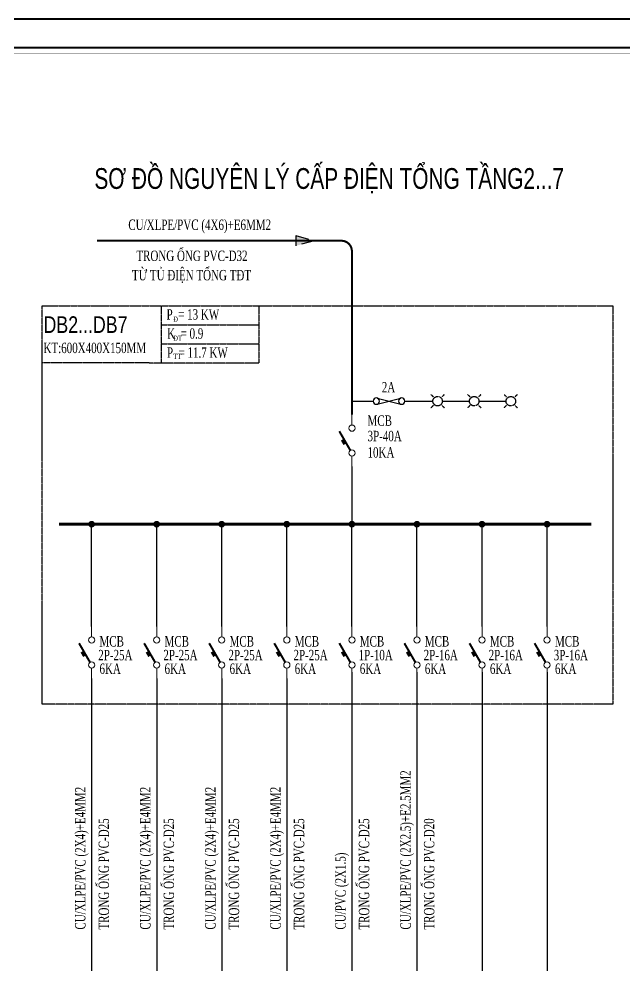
# Model space of a CAD drawing. Header units: inches. Extents: x -30463 to 18, y -115022 to 17.
# Drawn here: x -16064 to -8161, y -33951 to -21538 of the extents above; entities that cross this region are included whole.
import ezdxf
from ezdxf.enums import TextEntityAlignment as Align

# ---------------------------------------------------------------- set-up
doc = ezdxf.new("R2010")
doc.units = ezdxf.units.IN
doc.header["$MEASUREMENT"] = 0
for name, pattern in [('CENTER2', [1.125, 0.75, -0.125, 0.125, -0.125]), ('DASHED', [0.282222, 0.141111, -0.141111]), ('HIDDEN', [9.525, 6.35, -3.175])]:
    doc.linetypes.add(name, pattern=pattern)
for name, color, linetype in [('1', 1, 'Continuous'), ('day dan', 3, 'Continuous'), ('dien', 3, 'Continuous'), ('dien phong', 2, 'Continuous'), ('Sche', 2, 'Continuous'), ('tbi', 5, 'Continuous'), ('TEXT-E', 30, 'Continuous'), ('XT-Thiet bi dien', 50, 'HIDDEN')]:
    doc.layers.add(name, color=color, linetype=linetype)
for name, color, linetype, lineweight in [('cat1', 252, 'Continuous', 40), ('dây điện 2', 32, 'Continuous', 25), ('E-TEXT', 4, 'Continuous', 13), ('TBD', 2, 'Continuous', 15)]:
    doc.layers.add(name, color=color, linetype=linetype, lineweight=lineweight)
doc.styles.add('0-Thuong', font='vntimeh.shx', dxfattribs={"width": 0.7})
doc.styles.add('VnAvantH', font='')
doc.styles.add('XT-Text dien', font='vntimeh.shx', dxfattribs={"width": 0.7})
doc.styles.get('VnAvantH').set_extended_font_data('.VnAvantH')

# ---------------------------------------------------------------- blocks, each defined once
blk = doc.blocks.new('A$C074D4DC1')
blk.add_lwpolyline([(44733, -1037), (44733, 30566), (42, 30566), (42, -1037)], close=True)
blk.add_lwpolyline([(2691, 30008), (1638, 30008), (1638, -479), (44175, -479), (44175, 30008), (4075, 30008)])
at = {"color": 142, "true_color": 0x00a1d6, "const_width": 6.02}
blk.add_lwpolyline([(2691, 29906), (1739, 29906), (1739, -377), (44073, -377), (44073, 29906), (4075, 29906)], dxfattribs=at)
blk = doc.blocks.new('mt')
at = {"layer": 'XT-Thiet bi dien', "linetype": 'DASHED', "lineweight": -3}
h = blk.add_hatch(color=5, dxfattribs=at)
h.set_gradient(color1=(0, 0, 255), one_color=1, tint=1)
h.paths.add_polyline_path([(3764.42, -1139.31), (3755.52, -1136.86), (3755.52, -1141.76)])
at = {"layer": 'XT-Thiet bi dien', "color": 3, "lineweight": -3}
for p, q in [((3755.52, -1136.86), (3764.42, -1139.31)), ((3755.52, -1136.86), (3755.52, -1141.76)), ((3764.42, -1139.31), (3755.52, -1141.76))]:
    blk.add_line(p, q, dxfattribs=at)
blk = doc.blocks.new('donut')
at = {"layer": 'dien phong', "const_width": 75}
blk.add_lwpolyline([(-37.5, 0, 1), (37.5, 0, 1)], format="xyb", close=True, dxfattribs=at)
blk = doc.blocks.new('DI2')
at = {"layer": 'TBD'}
for p, q in [((0, 1000), (0, 1250)), ((0, 250), (0, 0))]:
    blk.add_line(p, q, dxfattribs=at)
for points, const_width in [([(-37, 390), (-302, 850)], 50), ([(-177, 533), (-239, 641)], 60)]:
    blk.add_lwpolyline(points, dxfattribs=dict(at, const_width=const_width))
for centre in [(0, 925), (0, 325)]:
    blk.add_circle(centre, 75, dxfattribs=at)
blk = doc.blocks.new('W')
for p, q in [((-8.75, 0.97), (-1.25, -0.97)), ((-8.75, -0.97), (-1.25, 0.97))]:
    blk.add_line(p, q)
for centre in [(-9, 0), (-1, 0)]:
    blk.add_circle(centre, 1)

msp = doc.modelspace()

# ---------------------------------------------------------------- linework, layer by layer
at = {"color": 6, "linetype": 'Continuous', "const_width": 38, "elevation": 4876}
msp.add_lwpolyline([(-15544, -28125), (-8601, -28125)], dxfattribs=at)
at = {"layer": 'dây điện 2', "linetype": 'DASHED', "lineweight": -3, "const_width": 26.5, "elevation": -34551}
msp.add_lwpolyline([(-11723, -26695), (-11723, -24565, 0.414214), (-11859, -24429), (-15048, -24429)], format="xyb", dxfattribs=at)
at = {"layer": 'Sche', "color": 3, "linetype": 'ByBlock'}
for p, q in [((-11723, -26520, -34551), (-11446, -26520, -34551)), ((-11033, -26520, -34551), (-10671, -26521, -34551)), ((-10544, -26521, -34551), (-10190, -26521, -34551)), ((-10066, -26521, -34551), (-9712, -26521, -34551)), ((-11723, -27374, -34130), (-11723, -28125, -34130)), ((-15118, -29460, 4876), (-15118, -28125, 4876)), ((-14269, -29460, 4876), (-14269, -28125, 4876)), ((-13421, -29460, 4876), (-13421, -28125, 4876)), ((-12572, -29460, -4876), (-12572, -28125, -4876)), ((-11723, -29460, -34130), (-11723, -28125, -34130)), ((-10875, -29460, -43883), (-10875, -28125, -43883)), ((-10026, -29460, -29254), (-10026, -28125, -29254)), ((-9177, -29460, -14625), (-9177, -28125, -14625)), ((-15118, -30138, 4876), (-15118, -33951, 4876)), ((-14269, -30138, 4876), (-14269, -33951, 4876)), ((-13421, -30138, 4876), (-13421, -33951, 4876)), ((-12572, -30138), (-12572, -33951)), ((-11723, -30054, -34131), (-11723, -33951, -34131)), ((-10875, -30054, -43884), (-10875, -33951, -43884)), ((-10026, -30054, -29255), (-10026, -33951, -29255)), ((-9177, -30054, -14626), (-9177, -33951, -14626))]:
    msp.add_line(p, q, dxfattribs=at)
at = {"layer": 'tbi', "linetype": 'CENTER2'}
for p, q in [((-14211, -25276, 4876), (-14211, -26023, 4876)), ((-12935, -25276, 4876), (-12935, -26024, 4876)), ((-14211, -25525, 4876), (-12935, -25525, 4876)), ((-14211, -25774, 4876), (-12935, -25774, 4876)), ((-12935, -26024, 4876), (-15763, -26022, 4876)), ((-10693, -26433, -34551), (-10664, -26462, -34551)), ((-10518, -26433, -34551), (-10547, -26462, -34551)), ((-10215, -26433, -34551), (-10186, -26462, -34551)), ((-10040, -26433, -34551), (-10069, -26462, -34551)), ((-9738, -26433, -34551), (-9709, -26462, -34551)), ((-9563, -26433, -34551), (-9592, -26462, -34551)), ((-10664, -26579, -34551), (-10693, -26608, -34551)), ((-10547, -26579, -34551), (-10518, -26608, -34551)), ((-10186, -26579, -34551), (-10215, -26608, -34551)), ((-10069, -26579, -34551), (-10040, -26608, -34551)), ((-9709, -26579, -34551), (-9738, -26608, -34551)), ((-9592, -26579, -34551), (-9563, -26608, -34551))]:
    msp.add_line(p, q, dxfattribs=at)
at = {"layer": 'tbi', "linetype": 'CENTER2', "elevation": 4876}
msp.add_lwpolyline([(-15763, -25276), (-8319, -25276), (-8319, -30473), (-15763, -30473)], close=True, dxfattribs=at)
at = {"layer": 'tbi', "linetype": 'CENTER2'}
for centre in [(-10605, -26521, -34551), (-10128, -26521, -34551), (-9650, -26521, -34551)]:
    msp.add_circle(centre, 61.9, dxfattribs=at)

# ---------------------------------------------------------------- block references
at = {"layer": 'cat1', "xscale": 0.6738010520752868, "yscale": 0.6738010520752868, "zscale": 0.6738010520752868}
msp.add_blockref('A$C074D4DC1', (-30491, -42133), dxfattribs=at)
at = {"layer": 'day dan', "linetype": 'DASHED', "lineweight": -3, "xscale": 27.12340953797862, "yscale": 27.12340953797862, "zscale": 27.12340953797862}
msp.add_blockref('mt', (-114317, 6473, -34551), dxfattribs=at)
at = {"layer": 'dien', "ltscale": 5, "xscale": 0.5811075733345741, "yscale": 0.5811075733345741, "zscale": 0.5811075733345741}
for p in [(-15118, -28125, 4876), (-14269, -28125, 4876), (-13421, -28125, 4876), (-12572, -28125, -4876), (-11723, -28125, -34130), (-10875, -28125, -43883), (-10026, -28125, -29254), (-9177, -28125, -14625)]:
    msp.add_blockref('donut', p, dxfattribs=at)
at = {"layer": 'tbi', "linetype": 'CENTER2', "xscale": -41.28869699322821, "yscale": 41.28869699322821, "zscale": 41.28869699316513, "rotation": 180}
msp.add_blockref('W', (-11033, -26520, -34551), dxfattribs=at)
at = {"layer": 'XT-Thiet bi dien', "linetype": 'Continuous', "xscale": 0.5424681913240172, "yscale": 0.5424681913240172, "zscale": 0.5424681913240172}
for p in [(-11723, -27374, -34130), (-15118, -30138, 4876), (-14269, -30138, 4876), (-13421, -30138, 4876), (-12572, -30138), (-11723, -30138, -34131), (-10875, -30138, -43884), (-10026, -30138, -29255), (-9177, -30138, -14626)]:
    msp.add_blockref('DI2', p, dxfattribs=at)

# ---------------------------------------------------------------- texts
at = {"layer": '1', "linetype": 'Continuous', "style": '0-Thuong', "width": 0.7}
for s, height, p in [('P  = 11.7 kW', 135.62, (-14135, -25955, 4876)), ('TT', 67.8, (-14054, -25971, 4876))]:
    msp.add_text(s, height=height, dxfattribs=at).set_placement(p)
at = {"layer": 'E-TEXT', "linetype": 'ByBlock', "style": 'XT-Text dien', "width": 0.7}
msp.add_text('cu/XLPE/PVC (4x6)+E6mm2', height=135.62, dxfattribs=at).set_placement((-13708, -24288, -34551), align=Align.CENTER)
at = {"layer": 'E-TEXT', "style": 'VnAvantH', "width": 0.8}
msp.add_text('db2...db7', height=216.7, dxfattribs=at).set_placement((-15745, -25631, 4876))
at = {"layer": 'E-TEXT', "linetype": 'Continuous', "style": '0-Thuong', "width": 0.7}
for s, p in [('McB', (-11519, -26842, -31270)), ('3P-40A', (-11519, -27043, -31270)), ('10kA', (-11519, -27257, -31270))]:
    msp.add_text(s, height=135.6, dxfattribs=at).set_placement(p)
at = {"layer": 'TEXT-E', "ltscale": 0.5, "style": 'VnAvantH', "width": 0.75}
msp.add_text('s¬ ®å nguyªn lý CÊP §IÖN tæng TÇNG2...7', height=271.08, dxfattribs=at).set_placement((-12019, -23606, -19080), align=Align.MIDDLE)
at = {"layer": 'TEXT-E', "style": 'XT-Text dien', "width": 0.7}
for s, p in [('trong èng pvc-d32', (-13809, -24693, -34551)), ('tõ tñ ®iÖn tæng t®t', (-13815, -24945, -34551))]:
    msp.add_text(s, height=135.62, dxfattribs=at).set_placement(p, align=Align.CENTER)
at = {"layer": 'TEXT-E', "linetype": 'Continuous', "style": '0-Thuong', "width": 0.7}
for s, height, p in [('P  = 13 kW', 135.6, (-14140, -25457, 4876)), ('§', 67.8, (-14054, -25485, 4876)), ('K  = 0.9', 135.6, (-14132, -25706, 4876)), ('§T', 67.8, (-14054, -25733, 4876)), ('kt:600x400x150mm', 135.62, (-15745, -25894, 4876)), ('2A', 135.6, (-11333, -26406, -34551))]:
    msp.add_text(s, height=height, dxfattribs=at).set_placement(p)
for s, p in [('mCB', (-15015, -29761, 29258)), ('mCB', (-14166, -29761, 29258)), ('mCB', (-13318, -29761, 29258)), ('mCB', (-12469, -29761, 24382)), ('mCB', (-11620, -29761, -34130)), ('mCB', (-10772, -29761, -43883)), ('mCB', (-9923, -29761, -29254)), ('mCB', (-9074, -29761, -9749)), ('2p-25A', (-15031, -29940, 29258)), ('2p-25A', (-14182, -29940, 29258)), ('2p-25A', (-13333, -29940, 29258)), ('2p-25A', (-12485, -29940, 24382)), ('1p-10A', (-11636, -29940, -34130)), ('2p-16A', (-10787, -29940, -43883)), ('2p-16A', (-9939, -29940, -29254)), ('3p-16A', (-9090, -29940, -9749)), ('6ka', (-15015, -30118, 29258)), ('6ka', (-14166, -30118, 29258)), ('6ka', (-13318, -30118, 29258)), ('6ka', (-12469, -30118, 24382)), ('6ka', (-11620, -30118, -34130)), ('6ka', (-10772, -30118, -43883)), ('6ka', (-9923, -30118, -29254)), ('6ka', (-9074, -30118, -9749))]:
    msp.add_text(s, height=135.6, dxfattribs=at).set_placement(p, align=Align.BOTTOM_LEFT)
for s, p in [('cu/XLPE/PVC (2x2.5)+e2.5mm2', (-10955, -33411, -38993)), ('cu/XLPE/PVC (2x4)+e4mm2', (-15198, -33411, 9767)), ('cu/XLPE/PVC (2x4)+e4mm2', (-14350, -33411, 9767)), ('cu/XLPE/PVC (2x4)+e4mm2', (-13501, -33411, 9767)), ('cu/XLPE/PVC (2x4)+e4mm2', (-12652, -33411, 4891)), ('trong èng pvc-d25', (-14891, -33411, 9767)), ('trong èng pvc-d25', (-14043, -33411, 9767)), ('trong èng pvc-d25', (-13194, -33411, 9767)), ('trong èng pvc-d25', (-12345, -33411, 4891)), ('trong èng pvc-d25', (-11497, -33411, -29240)), ('trong èng pvc-d20', (-10648, -33411, -38993)), ('cu/PVC (2x1.5)', (-11804, -33411, -29240))]:
    msp.add_text(s, height=135.62, rotation=90, dxfattribs=at).set_placement(p)

doc.saveas('drawing.dxf')
